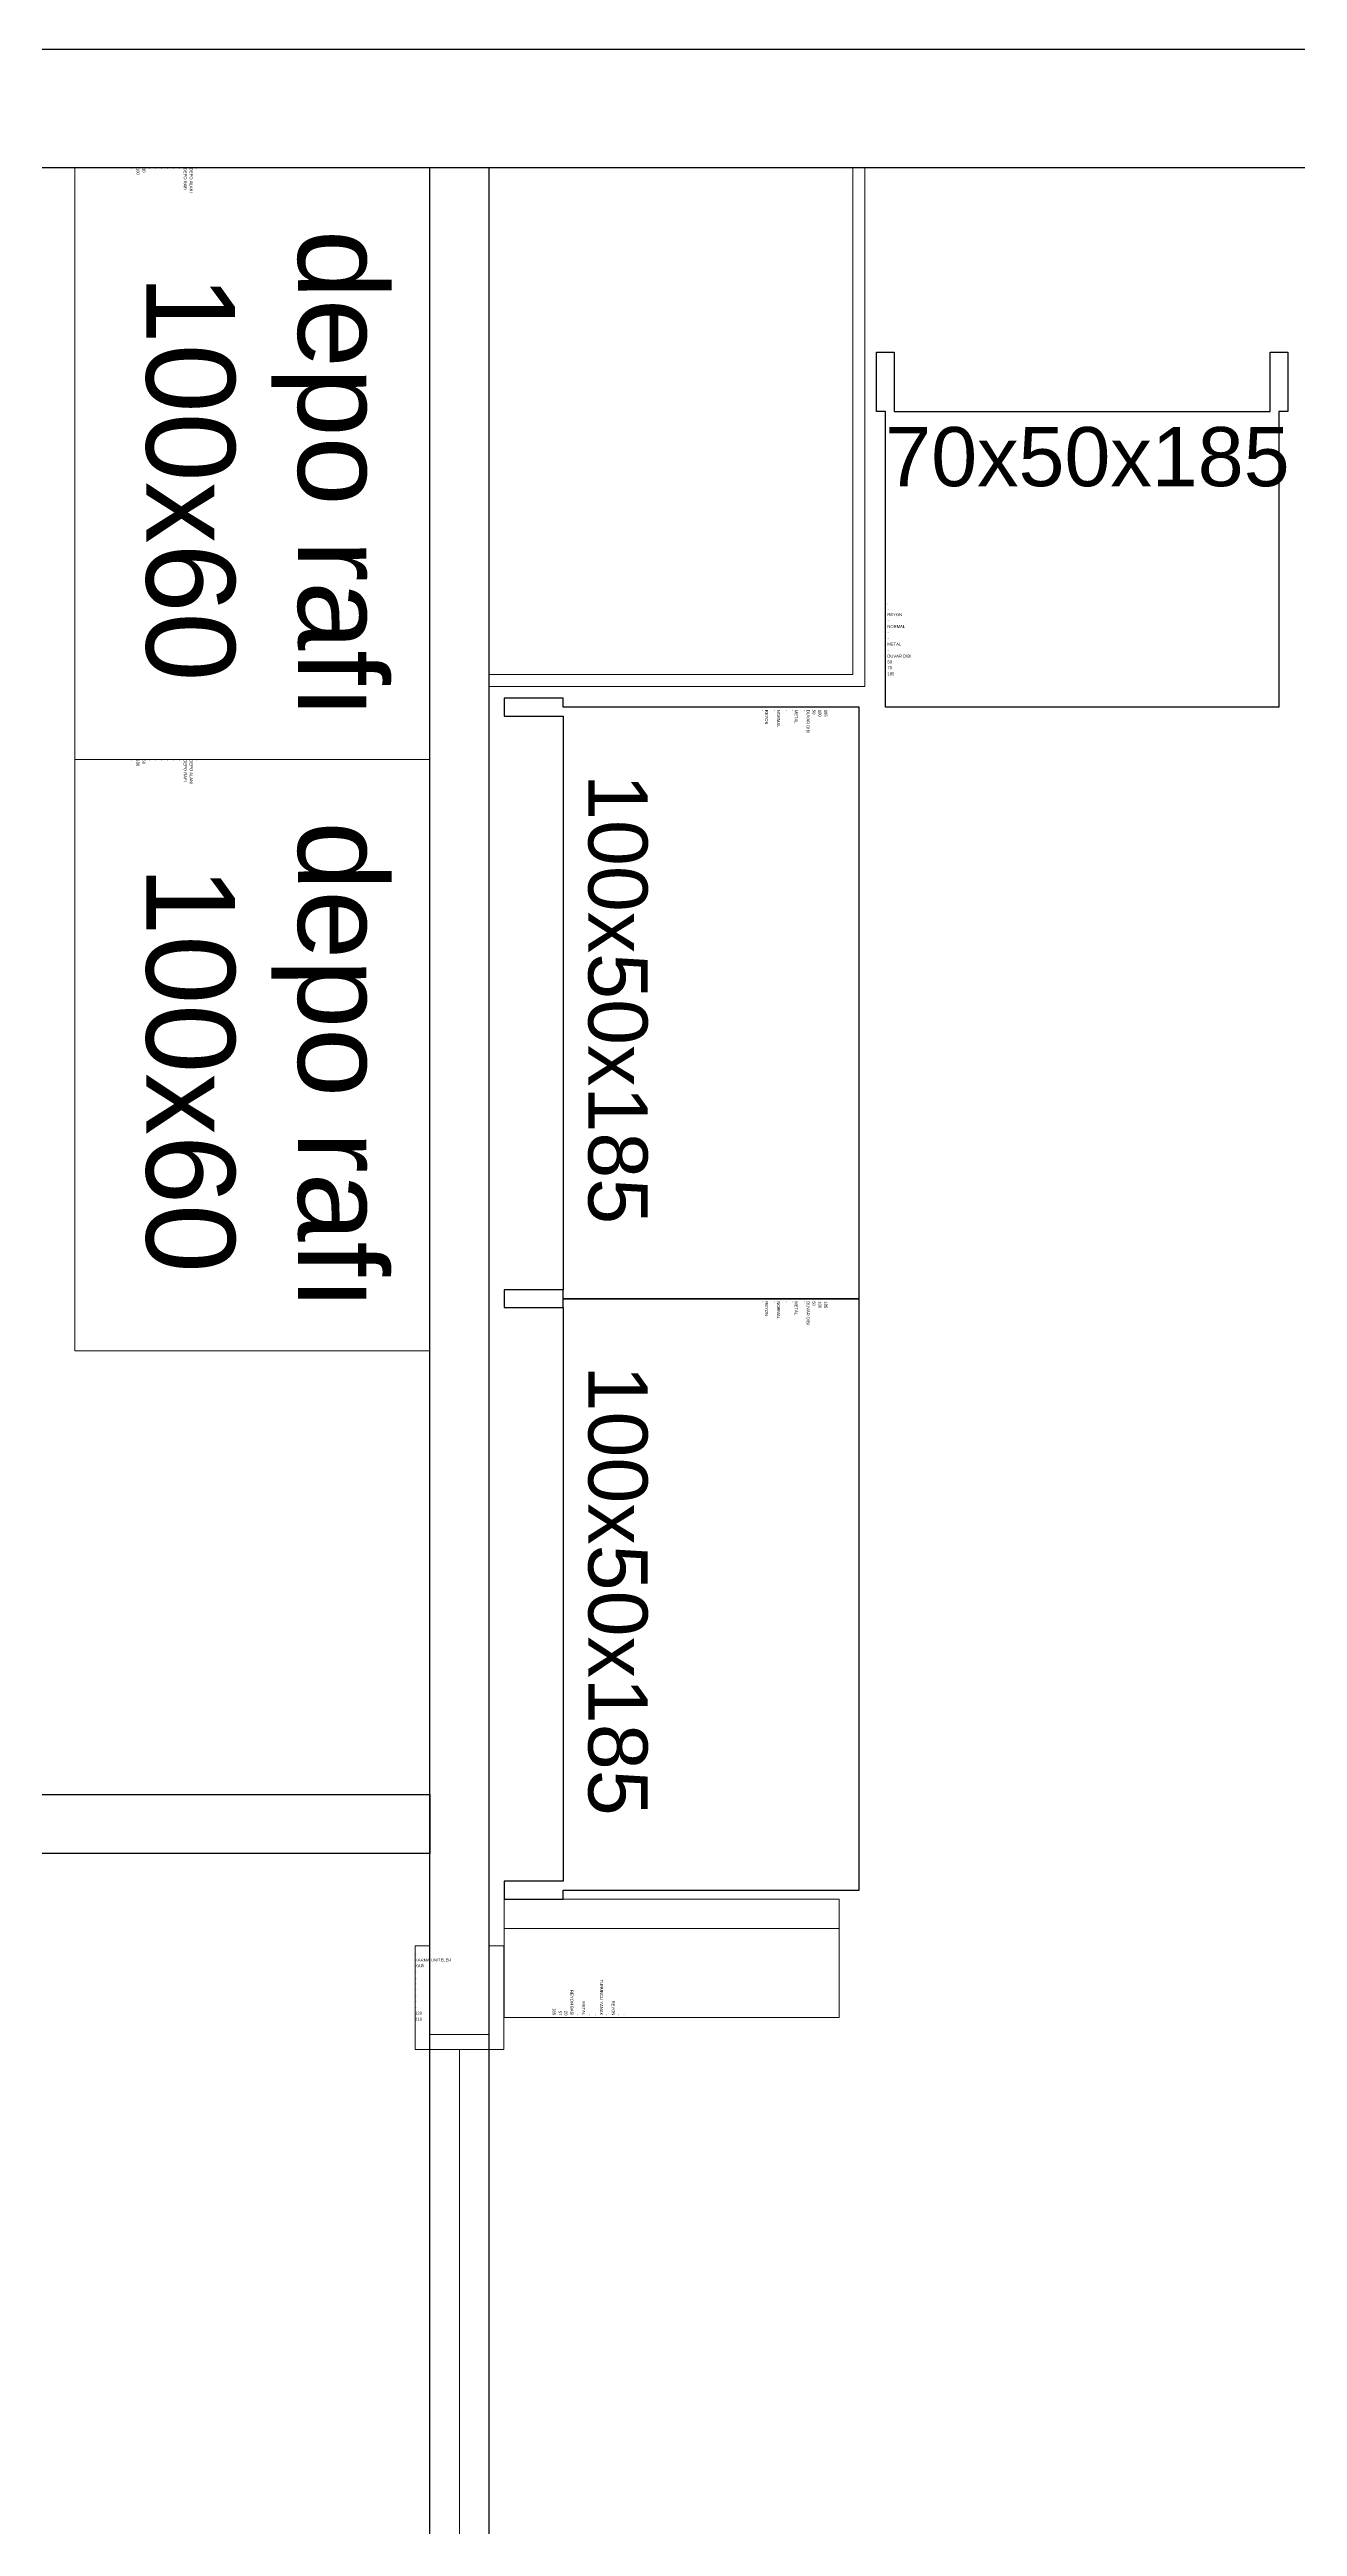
# Model space of a CAD drawing. Extents: x 2698 to 184165, y 3805 to 33846.
# Drawn here: x 161919.6 to 162130.4, y 30061.8 to 30480.5 of the extents above; entities that cross this region are included whole.
import ezdxf
from ezdxf.enums import TextEntityAlignment as Align

# ---------------------------------------------------------------- set-up
doc = ezdxf.new("R2010")
doc.units = 0
doc.header["$LTSCALE"] = 2
doc.layers.get('0').update_dxf_attribs({"color": 252, "linetype": 'CONTINUOUS'})
doc.layers.add('_MCA-0-MIM', color=252, linetype='CONTINUOUS', lineweight=18)
doc.layers.add('text', color=252, linetype='CONTINUOUS', lineweight=13)
for name, color, linetype in [('Alçıpan', 252, 'CONTINUOUS'), ('Duvar', 25, 'CONTINUOUS'), ('Planogram', 252, 'CONTINUOUS'), ('reyon100', 252, 'CONTINUOUS'), ('reyon70', 252, 'CONTINUOUS')]:
    doc.layers.add(name, color=color, linetype=linetype)
doc.styles.get("Standard").update_dxf_attribs({"font": 'arial.ttf'})
doc.styles.add('Text Of Place', font='swissl.ttf', dxfattribs={"height": 50})

# ---------------------------------------------------------------- blocks, each defined once
blk = doc.blocks.new('Pvc Sabit Perde')
at = {"elevation": 0}
for points in [[(20379.82, -1049.02), (20364.82, -1049.02), (20364.82, -1051.52), (20382.32, -1051.52), (20382.32, -1036.52), (20364.82, -1036.52), (20364.82, -1039.02), (20379.82, -1039.02)], [(20504.82, -1039.02), (20519.82, -1039.02), (20519.82, -1036.52), (20502.32, -1036.52), (20502.32, -1051.52), (20519.82, -1051.52), (20519.82, -1049.02), (20504.82, -1049.02)]]:
    blk.add_lwpolyline(points, close=True, dxfattribs=at)
blk.add_lwpolyline([(20382.32, -1044.02), (20502.32, -1044.02)], dxfattribs=at)
at = {"layer": 'Planogram'}
for tag, p, height in [('YUKSEKLIK', (20507.19, -1036.52, 0), 0.5), ('UZUNLUK', (20508.19, -1036.52, 0), 0.5), ('DERINLIK', (20509.19, -1036.52, 0), 0.5), ('KULLANIM', (20510.19, -1036.52, 0), 0.5), ('KULLANIM_SEKLI', (20511.19, -1036.52, 0), 0.5), ('YAPI', (20512.19, -1036.52, 0), 0.5), ('KAPAK', (20513.19, -1036.52, 0), 0.5), ('ALT_TANIM', (20514.19, -1036.52, 0), 0.5), ('TANIM', (20515.19, -1036.52, 0), 0.5), ('ALT_TIP', (20516.19, -1036.52, 0), 0.5), ('TIP', (20517.19, -1036.52, 0), 0.5), ('ALAN', (20518.19, -1036.52, 0), 0.5), ('KILITLI', (20519.19, -1036.52, 0), 0.1)]:
    blk.add_attdef(tag, p, '', height=height, rotation=270, dxfattribs=at)
blk = doc.blocks.new('*U136')
at = {"layer": 'reyon100'}
blk.add_lwpolyline([(1.5, 0), (98.5, 0), (98.5, -10), (101.5, -10), (101.5, 0), (100, 0), (100, 50), (0, 50), (0, 0), (-1.5, 0), (-1.5, -10), (1.5, -10)], close=True, dxfattribs=at)
at = {"layer": 'Planogram'}
for tag, p, height in [('YUKSEKLIK', (0.44, 44.61), 0.5), ('UZUNLUK', (0.44, 43.61), 0.5), ('DERINLIK', (0.44, 42.61), 0.5), ('KULLANIM', (0.44, 41.61), 0.5), ('ALT_TANIM', (0.44, 37.61), 0.5), ('YAPI', (0.44, 39.61), 0.5), ('KULLANIM_SEKLI', (0.44, 40.61), 0.5), ('KAPAK', (0.44, 38.61), 0.5), ('ALT_TIP', (0.44, 35.61), 0.5), ('ALAN', (0.44, 33.61), 0.5), ('TANIM', (0.44, 36.61), 0.5), ('TIP', (0.44, 34.61), 0.5), ('KILITLI', (0.44, 32.61), 0.1)]:
    blk.add_attdef(tag, p, '', height=height, dxfattribs=at)
at = {"layer": 'reyon100', "style": 'Text Of Place'}
blk.add_text('100x50x185', height=10, dxfattribs=at).set_placement((49.35, 4.25), align=Align.CENTER)
blk = doc.blocks.new('*U114')
at = {"layer": 'reyon70'}
blk.add_lwpolyline([(1.5, 50), (65, 50), (65, 60), (68, 60), (68, 50), (66.5, 50), (66.5, 0), (0, 0), (0, 50), (-1.5, 50), (-1.5, 60), (1.5, 60)], close=True, dxfattribs=at)
at = {"layer": 'Planogram'}
for tag, p, height in [('ALAN', (0.34, 16.39), 0.5), ('KILITLI', (0.34, 17.39), 0.1), ('ALT_TIP', (0.34, 14.39), 0.5), ('ALT_TANIM', (0.34, 12.39), 0.5), ('TIP', (0.34, 15.39), 0.5), ('TANIM', (0.34, 13.39), 0.5), ('YAPI', (0.34, 10.39), 0.5), ('KAPAK', (0.34, 11.39), 0.5), ('KULLANIM_SEKLI', (0.34, 9.39), 0.5), ('KULLANIM', (0.34, 8.39), 0.5), ('YUKSEKLIK', (0.34, 5.39), 0.5), ('DERINLIK', (0.34, 7.39), 0.5), ('UZUNLUK', (0.34, 6.39), 0.5)]:
    blk.add_attdef(tag, p, '', height=height, dxfattribs=at)
at = {"layer": 'reyon70', "style": 'Text Of Place'}
blk.add_text('70x50x185', height=10, dxfattribs=at).set_placement((34.14, 37.36), align=Align.CENTER)
blk = doc.blocks.new('yan reyon büyük')
for p, q in [((0, 0), (56.6, 0)), ((0, 0), (0, -20)), ((56.6, 0), (56.6, -20)), ((0, -15), (56.6, -15)), ((0, -20), (56.6, -20))]:
    blk.add_line(p, q)
at = {"layer": 'Planogram'}
for tag, p, height in [('YUKSEKLIK', (8.2, -0.34), 0.5), ('UZUNLUK', (9.2, -0.34), 0.5), ('DERINLIK', (10.2, -0.34), 0.5), ('KULLANIM', (11.2, -0.34), 0.5), ('KULLANIM_SEKLI', (12.2, -0.34), 0.5), ('YAPI', (13.2, -0.34), 0.5), ('KAPAK', (14.2, -0.34), 0.5), ('ALT_TANIM', (15.2, -0.34), 0.5), ('TANIM', (16.2, -0.34), 0.5), ('ALT_TIP', (17.2, -0.34), 0.5), ('TIP', (18.2, -0.34), 0.5), ('ALAN', (19.2, -0.34), 0.5), ('KILITLI', (20.2, -0.34), 0.1)]:
    blk.add_attdef(tag, p, '', height=height, rotation=270, dxfattribs=at)
blk = doc.blocks.new('depo rafı 100x60')
blk.add_lwpolyline([(0, 60), (100, 60), (100, 0), (0, 0), (0, 60)])
at = {"layer": 'Planogram'}
for tag, p, height in [('KILITLI', (0, 21.42), 0.1), ('ALAN', (0, 20.42), 0.5), ('ALT_TIP', (0, 18.42), 0.5), ('ALT_TANIM', (0, 16.42), 0.5), ('TIP', (0, 19.42), 0.5), ('TANIM', (0, 17.42), 0.5), ('YAPI', (0, 14.42), 0.5), ('KAPAK', (0, 15.42), 0.5), ('KULLANIM_SEKLI', (0, 13.42), 0.5), ('KULLANIM', (0, 12.42), 0.5), ('YUKSEKLIK', (0, 9.42), 0.5), ('UZUNLUK', (0, 10.42), 0.5), ('DERINLIK', (0, 11.42), 0.5)]:
    blk.add_attdef(tag, p, '', height=height, dxfattribs=at)
at = {"layer": 'text', "style": 'Text Of Place'}
blk.add_text('depo rafı ', height=15, dxfattribs=at).set_placement((10.49, 37.73))
blk.add_text('100x60', height=15, dxfattribs=at).set_placement((52.46, 12.08), align=Align.CENTER)
blk = doc.blocks.new('ZEMİN KAT')
for points in [[(169483.86, 30460.53), (169483.86, 30372.85), (169420.38, 30372.85)], [(169481.86, 30460.53), (169481.86, 30374.85), (169420.38, 30374.85)]]:
    blk.add_lwpolyline(points)
at = {"layer": 'Alçıpan'}
for points in [[(169410.38, 29264.53), (169410.38, 30460.53)], [(169420.38, 29264.53), (169420.38, 30460.53)], [(169410.38, 30175.53), (168555.38, 30175.53), (168555.38, 30185.53), (169410.38, 30185.53), (169410.38, 30175.53)]]:
    blk.add_lwpolyline(points, dxfattribs=at)
at = {"layer": 'Duvar'}
for p, q in [((169650.38, 30480.53), (169255.38, 30480.53)), ((169630.38, 30460.53), (169255.38, 30460.53))]:
    blk.add_line(p, q, dxfattribs=at)
for name, p, rotation, values in [('depo rafı 100x60', (169350.38, 30460.53), 270, {'ALAN': '-', 'KILITLI': 'H', 'YUKSEKLIK': '-', 'UZUNLUK': '100', 'DERINLIK': '60', 'KULLANIM': '-', 'KULLANIM_SEKLI': '-', 'YAPI': '-', 'KAPAK': '-', 'ALT_TANIM': '-', 'TANIM': '-', 'ALT_TIP': 'DEPO RAFI', 'TIP': 'DEPO ALANI'}), ('depo rafı 100x60', (169350.38, 30360.53), 270, {'ALAN': '-', 'KILITLI': 'H', 'YUKSEKLIK': '-', 'UZUNLUK': '100', 'DERINLIK': '60', 'KULLANIM': '-', 'KULLANIM_SEKLI': '-', 'YAPI': '-', 'KAPAK': '-', 'ALT_TANIM': '-', 'TANIM': '-', 'ALT_TIP': 'DEPO RAFI', 'TIP': 'DEPO ALANI'}), ('Pvc Sabit Perde', (168371.36, 9640.11, 0), 90, {'ALAN': '-', 'KILITLI': 'H', 'YUKSEKLIK': '210', 'UZUNLUK': '120', 'DERINLIK': '-', 'KULLANIM': '-', 'KULLANIM_SEKLI': '-', 'YAPI': '-', 'KAPAK': '-', 'ALT_TANIM': '-', 'TANIM': '-', 'ALT_TIP': 'KAPI', 'TIP': 'KARMA UNITELER'})]:
    blk.add_blockref(name, p, dxfattribs=dict(rotation=rotation)).add_auto_attribs(values)
ref = blk.add_blockref('yan reyon büyük', (169422.92, 30147.85), dxfattribs=dict(xscale=-1, rotation=180))
ref.add_attrib('ALAN', '-', (169442.12, 30148.42), dxfattribs={"layer": 'Planogram', "height": 0.5, "rotation": 270})
ref.add_attrib('KILITLI', 'H', (169443.12, 30148.29), dxfattribs={"layer": 'Planogram', "height": 0.1, "rotation": 270})
ref.add_attrib('YUKSEKLIK', '185', (169431.12, 30149.4), dxfattribs={"layer": 'Planogram', "height": 0.5, "rotation": 270})
ref.add_attrib('UZUNLUK', '57', (169432.12, 30148.96), dxfattribs={"layer": 'Planogram', "height": 0.5, "rotation": 270})
ref.add_attrib('DERINLIK', '20', (169433.12, 30148.95), dxfattribs={"layer": 'Planogram', "height": 0.5, "rotation": 270})
ref.add_attrib('KULLANIM', 'REYON BASI', (169434.12, 30152.45), dxfattribs={"layer": 'Planogram', "height": 0.5, "rotation": 270})
ref.add_attrib('KULLANIM_SEKLI', '-', (169435.12, 30148.42), dxfattribs={"layer": 'Planogram', "height": 0.5, "rotation": 270})
ref.add_attrib('YAPI', 'METAL', (169436.12, 30150.55), dxfattribs={"layer": 'Planogram', "height": 0.5, "rotation": 270})
ref.add_attrib('KAPAK', '-', (169437.12, 30148.42), dxfattribs={"layer": 'Planogram', "height": 0.5, "rotation": 270})
ref.add_attrib('ALT_TANIM', '-', (169438.12, 30148.42), dxfattribs={"layer": 'Planogram', "height": 0.5, "rotation": 270})
ref.add_attrib('TANIM', 'TURUNCU YANAK', (169439.12, 30154.22), dxfattribs={"layer": 'Planogram', "height": 0.5, "rotation": 270})
ref.add_attrib('ALT_TIP', '-', (169440.12, 30148.42), dxfattribs={"layer": 'Planogram', "height": 0.5, "rotation": 270})
ref.add_attrib('TIP', 'REYON', (169441.12, 30150.67), dxfattribs={"layer": 'Planogram', "height": 0.5, "rotation": 270})
at = {"layer": 'reyon100'}
ref = blk.add_blockref('*U136', (169432.92, 30369.35), dxfattribs=dict(at, rotation=270))
ref.add_attrib('ALAN', '-', (169466.47, 30368.91), dxfattribs={"layer": 'Planogram', "height": 0.5, "rotation": 270})
ref.add_attrib('KILITLI', 'H', (169465.43, 30368.91), dxfattribs={"layer": 'Planogram', "height": 0.1, "rotation": 270})
ref.add_attrib('YUKSEKLIK', '185', (169477.04, 30368.91), dxfattribs={"layer": 'Planogram', "height": 0.5, "rotation": 270})
ref.add_attrib('UZUNLUK', '100', (169476.04, 30368.91), dxfattribs={"layer": 'Planogram', "height": 0.5, "rotation": 270})
ref.add_attrib('DERINLIK', '50', (169475.04, 30368.91), dxfattribs={"layer": 'Planogram', "height": 0.5, "rotation": 270})
ref.add_attrib('KULLANIM', 'DUVAR DIBI', (169474.04, 30368.91), dxfattribs={"layer": 'Planogram', "height": 0.5, "rotation": 270})
ref.add_attrib('KULLANIM_SEKLI', '-', (169473.47, 30368.91), dxfattribs={"layer": 'Planogram', "height": 0.5, "rotation": 270})
ref.add_attrib('YAPI', 'METAL', (169472.03, 30368.91), dxfattribs={"layer": 'Planogram', "height": 0.5, "rotation": 270})
ref.add_attrib('KAPAK', '-', (169471.47, 30368.91), dxfattribs={"layer": 'Planogram', "height": 0.5, "rotation": 270})
ref.add_attrib('ALT_TANIM', '-', (169470.47, 30368.91), dxfattribs={"layer": 'Planogram', "height": 0.5, "rotation": 270})
ref.add_attrib('TANIM', 'NORMAL', (169469.03, 30368.91), dxfattribs={"layer": 'Planogram', "height": 0.5, "rotation": 270})
ref.add_attrib('ALT_TIP', '-', (169468.47, 30368.91), dxfattribs={"layer": 'Planogram', "height": 0.5, "rotation": 270})
ref.add_attrib('TIP', 'REYON', (169467.03, 30368.91), dxfattribs={"layer": 'Planogram', "height": 0.5, "rotation": 270})
ref = blk.add_blockref('*U136', (169432.92, 30269.35), dxfattribs=dict(at, rotation=270))
ref.add_attrib('ALAN', '-', (169466.47, 30268.91), dxfattribs={"layer": 'Planogram', "height": 0.5, "rotation": 270})
ref.add_attrib('KILITLI', 'H', (169465.43, 30268.91), dxfattribs={"layer": 'Planogram', "height": 0.1, "rotation": 270})
ref.add_attrib('YUKSEKLIK', '185', (169477.04, 30268.91), dxfattribs={"layer": 'Planogram', "height": 0.5, "rotation": 270})
ref.add_attrib('UZUNLUK', '100', (169476.04, 30268.91), dxfattribs={"layer": 'Planogram', "height": 0.5, "rotation": 270})
ref.add_attrib('DERINLIK', '50', (169475.04, 30268.91), dxfattribs={"layer": 'Planogram', "height": 0.5, "rotation": 270})
ref.add_attrib('KULLANIM', 'DUVAR DIBI', (169474.04, 30268.91), dxfattribs={"layer": 'Planogram', "height": 0.5, "rotation": 270})
ref.add_attrib('KULLANIM_SEKLI', '-', (169473.47, 30268.91), dxfattribs={"layer": 'Planogram', "height": 0.5, "rotation": 270})
ref.add_attrib('YAPI', 'METAL', (169472.03, 30268.91), dxfattribs={"layer": 'Planogram', "height": 0.5, "rotation": 270})
ref.add_attrib('KAPAK', '-', (169471.47, 30268.91), dxfattribs={"layer": 'Planogram', "height": 0.5, "rotation": 270})
ref.add_attrib('ALT_TANIM', '-', (169470.47, 30268.91), dxfattribs={"layer": 'Planogram', "height": 0.5, "rotation": 270})
ref.add_attrib('TANIM', 'NORMAL', (169469.03, 30268.91), dxfattribs={"layer": 'Planogram', "height": 0.5, "rotation": 270})
ref.add_attrib('ALT_TIP', '-', (169468.47, 30268.91), dxfattribs={"layer": 'Planogram', "height": 0.5, "rotation": 270})
ref.add_attrib('TIP', 'REYON', (169467.03, 30268.91), dxfattribs={"layer": 'Planogram', "height": 0.5, "rotation": 270})
at = {"layer": 'reyon70'}
blk.add_blockref('*U114', (169487.36, 30369.35), dxfattribs=at).add_auto_attribs({'ALAN': '-', 'KILITLI': 'H', 'YUKSEKLIK': '185', 'UZUNLUK': '70', 'DERINLIK': '50', 'KULLANIM': 'DUVAR DIBI', 'KULLANIM_SEKLI': '-', 'YAPI': 'METAL', 'KAPAK': '-', 'ALT_TANIM': '-', 'TANIM': 'NORMAL', 'ALT_TIP': '-', 'TIP': 'REYON'})
for tag, p in [('PLN_ID', (172923.07, 31560.21)), ('FORMAT', (174194.75, 31176.9)), ('UNITE_SAYISI', (174194.95, 31176.65)), ('GRUP', (174195.11, 31176.44)), ('PLANOGRAM_ADI', (174195.28, 31176.24)), ('PLN_ID', (173932.96, 31088.8)), ('FORMAT', (173764.03, 30846.27)), ('UNITE_SAYISI', (173764.22, 30846.03)), ('GRUP', (173764.39, 30845.81)), ('PLANOGRAM_ADI', (173764.55, 30845.61)), ('PLN_ID', (173765.43, 30824.23)), ('PLN_ID', (173999.9, 30002.66)), ('FORMAT', (170580.58, 29917.48)), ('UNITE_SAYISI', (170580.78, 29917.24)), ('GRUP', (170580.94, 29917.03)), ('PLANOGRAM_ADI', (170581.11, 29916.83)), ('PLN_ID', (170581.99, 29895.45)), ('FORMAT', (169488.77, 29510.59)), ('UNITE_SAYISI', (169488.97, 29510.35)), ('GRUP', (169489.13, 29510.13)), ('PLANOGRAM_ADI', (169489.3, 29509.94)), ('PLN_ID', (169490.17, 29488.55)), ('FORMAT', (173143.41, 29324.4)), ('UNITE_SAYISI', (173143.61, 29324.16)), ('GRUP', (173143.77, 29323.95)), ('PLANOGRAM_ADI', (173143.94, 29323.75)), ('PLN_ID', (173144.81, 29302.36))]:
    blk.add_attdef(tag, p, '', height=0.162, rotation=35.4182)
at = {"color": 252}
for tag, p in [('FORMAT', (173517.63, 30361.88)), ('UNITE_SAYISI', (173517.82, 30361.64)), ('GRUP', (173517.99, 30361.43)), ('PLANOGRAM_ADI', (173518.15, 30361.23)), ('PLN_ID', (173519.03, 30339.85)), ('FORMAT', (174014.71, 29571.22)), ('UNITE_SAYISI', (174014.9, 29570.97)), ('GRUP', (174015.07, 29570.76)), ('PLANOGRAM_ADI', (174015.23, 29570.56)), ('PLN_ID', (174016.11, 29549.18))]:
    blk.add_attdef(tag, p, '', height=0.162, rotation=35.4182, dxfattribs=at)
at = {"layer": 'Planogram'}
for tag, p, height, rotation in [('YUKSEKLIK', (172905.05, 31699.57), 0.5, 180), ('YUKSEKLIK', (173410.05, 31699.57), 0.5, 180), ('KULLANIM_SEKLI', (172905.05, 31695.57), 0.5, 180), ('KULLANIM', (172905.05, 31696.57), 0.5, 180), ('UZUNLUK', (172905.05, 31698.57), 0.5, 180), ('DERINLIK', (172905.05, 31697.57), 0.5, 180), ('KULLANIM_SEKLI', (173410.05, 31695.57), 0.5, 180), ('KULLANIM', (173410.05, 31696.57), 0.5, 180), ('UZUNLUK', (173410.05, 31698.57), 0.5, 180), ('DERINLIK', (173410.05, 31697.57), 0.5, 180), ('ALT_TANIM', (172905.05, 31692.57), 0.5, 180), ('KAPAK', (172905.05, 31693.57), 0.5, 180), ('TANIM', (172905.05, 31691.57), 0.5, 180), ('YAPI', (172905.05, 31694.57), 0.5, 180), ('ALT_TANIM', (173410.05, 31692.57), 0.5, 180), ('KAPAK', (173410.05, 31693.57), 0.5, 180), ('TANIM', (173410.05, 31691.57), 0.5, 180), ('YAPI', (173410.05, 31694.57), 0.5, 180), ('ALT_TIP', (172905.05, 31690.57), 0.5, 180), ('ALAN', (172905.05, 31688.57), 0.5, 180), ('TIP', (172905.05, 31689.57), 0.5, 180), ('KILITLI', (172905.05, 31687.57), 0.1, 180), ('ALT_TIP', (173410.05, 31690.57), 0.5, 180), ('ALAN', (173410.05, 31688.57), 0.5, 180), ('TIP', (173410.05, 31689.57), 0.5, 180), ('KILITLI', (173410.05, 31687.57), 0.1, 180), ('YUKSEKLIK', (173413.39, 31616), 0.5, 270), ('UZUNLUK', (173414.39, 31616), 0.5, 270), ('DERINLIK', (173415.39, 31616), 0.5, 270), ('KULLANIM', (173416.39, 31616), 0.5, 270), ('KULLANIM_SEKLI', (173417.39, 31616), 0.5, 270), ('YAPI', (173418.39, 31616), 0.5, 270), ('KAPAK', (173419.39, 31616), 0.5, 270), ('ALT_TANIM', (173420.39, 31616), 0.5, 270), ('TANIM', (173421.39, 31616), 0.5, 270), ('ALT_TIP', (173422.39, 31616), 0.5, 270), ('TIP', (173423.39, 31616), 0.5, 270), ('ALAN', (173424.39, 31616), 0.5, 270), ('KILITLI', (173425.39, 31616), 0.1, 270), ('YUKSEKLIK', (173511.98, 31599.42), 0.5, 180), ('YUKSEKLIK', (174141.98, 31599.42), 0.5, 180), ('KULLANIM_SEKLI', (173511.98, 31595.42), 0.5, 180), ('KULLANIM', (173511.98, 31596.42), 0.5, 180), ('UZUNLUK', (173511.98, 31598.42), 0.5, 180), ('DERINLIK', (173511.98, 31597.42), 0.5, 180), ('KULLANIM_SEKLI', (174141.98, 31595.42), 0.5, 180), ('KULLANIM', (174141.98, 31596.42), 0.5, 180), ('UZUNLUK', (174141.98, 31598.42), 0.5, 180), ('DERINLIK', (174141.98, 31597.42), 0.5, 180), ('ALT_TANIM', (173511.98, 31592.42), 0.5, 180), ('ALT_TIP', (173511.98, 31590.42), 0.5, 180), ('KAPAK', (173511.98, 31593.42), 0.5, 180), ('TANIM', (173511.98, 31591.42), 0.5, 180), ('YAPI', (173511.98, 31594.42), 0.5, 180), ('ALT_TANIM', (174141.98, 31592.42), 0.5, 180), ('ALT_TIP', (174141.98, 31590.42), 0.5, 180), ('KAPAK', (174141.98, 31593.42), 0.5, 180), ('TANIM', (174141.98, 31591.42), 0.5, 180), ('YAPI', (174141.98, 31594.42), 0.5, 180), ('ALAN', (173511.98, 31588.42), 0.5, 180), ('TIP', (173511.98, 31589.42), 0.5, 180), ('KILITLI', (173511.98, 31587.42), 0.1, 180), ('ALAN', (174141.98, 31588.42), 0.5, 180), ('TIP', (174141.98, 31589.42), 0.5, 180), ('KILITLI', (174141.98, 31587.42), 0.1, 180), ('YUKSEKLIK', (173413.39, 31517), 0.5, 270), ('UZUNLUK', (173414.39, 31517), 0.5, 270), ('DERINLIK', (173415.39, 31517), 0.5, 270), ('KULLANIM', (173416.39, 31517), 0.5, 270), ('KULLANIM_SEKLI', (173417.39, 31517), 0.5, 270), ('YAPI', (173418.39, 31517), 0.5, 270), ('KAPAK', (173419.39, 31517), 0.5, 270), ('ALT_TANIM', (173420.39, 31517), 0.5, 270), ('TANIM', (173421.39, 31517), 0.5, 270), ('ALT_TIP', (173422.39, 31517), 0.5, 270), ('TIP', (173423.39, 31517), 0.5, 270), ('ALAN', (173424.39, 31517), 0.5, 270), ('KILITLI', (173425.39, 31517), 0.1, 270), ('YUKSEKLIK', (174167.32, 31514.11), 0.5, 270), ('UZUNLUK', (174168.32, 31514.11), 0.5, 270), ('DERINLIK', (174169.32, 31514.11), 0.5, 270), ('KULLANIM', (174170.32, 31514.11), 0.5, 270), ('KULLANIM_SEKLI', (174171.32, 31514.11), 0.5, 270), ('YAPI', (174172.32, 31514.11), 0.5, 270), ('KAPAK', (174173.32, 31514.11), 0.5, 270), ('ALT_TANIM', (174174.32, 31514.11), 0.5, 270), ('TANIM', (174175.32, 31514.11), 0.5, 270), ('ALT_TIP', (174176.32, 31514.11), 0.5, 270), ('TIP', (174177.32, 31514.11), 0.5, 270), ('ALAN', (174178.32, 31514.11), 0.5, 270), ('KILITLI', (174179.32, 31514.11), 0.1, 270), ('KULLANIM_SEKLI', (174251.9, 31259.11), 0.5, 90), ('ALAN', (174244.9, 31259.11), 0.5, 90), ('TIP', (174245.9, 31259.11), 0.5, 90), ('ALT_TIP', (174246.9, 31259.11), 0.5, 90), ('TANIM', (174247.9, 31259.11), 0.5, 90), ('ALT_TANIM', (174248.9, 31259.11), 0.5, 90), ('KAPAK', (174249.9, 31259.11), 0.5, 90), ('YAPI', (174250.9, 31259.11), 0.5, 90), ('KULLANIM', (174252.9, 31259.11), 0.5, 90), ('DERINLIK', (174253.9, 31259.11), 0.5, 90), ('UZUNLUK', (174254.9, 31259.11), 0.5, 90), ('YUKSEKLIK', (174255.9, 31259.11), 0.5, 90), ('KILITLI', (174243.9, 31259.11), 0.1, 90), ('ALT_TANIM', (173989.31, 30934.24), 0.5, 90), ('KULLANIM_SEKLI', (173992.31, 30934.24), 0.5, 90), ('KULLANIM', (173993.31, 30934.24), 0.5, 90), ('DERINLIK', (173994.31, 30934.24), 0.5, 90), ('UZUNLUK', (173995.31, 30934.24), 0.5, 90), ('YUKSEKLIK', (173996.31, 30934.24), 0.5, 90), ('YUKSEKLIK', (173907.74, 30934.24), 0.5, 270), ('UZUNLUK', (173908.74, 30934.24), 0.5, 270), ('DERINLIK', (173909.74, 30934.24), 0.5, 270), ('KULLANIM', (173910.74, 30934.24), 0.5, 270), ('KULLANIM_SEKLI', (173911.74, 30934.24), 0.5, 270), ('YAPI', (173912.74, 30934.24), 0.5, 270), ('KAPAK', (173913.74, 30934.24), 0.5, 270), ('ALT_TANIM', (173914.74, 30934.24), 0.5, 270), ('TANIM', (173915.74, 30934.24), 0.5, 270), ('ALT_TIP', (173916.74, 30934.24), 0.5, 270), ('TIP', (173917.74, 30934.24), 0.5, 270), ('ALAN', (173918.74, 30934.24), 0.5, 270), ('KILITLI', (173919.74, 30934.24), 0.1, 270), ('KILITLI', (173984.31, 30934.24), 0.1, 90), ('ALAN', (173985.31, 30934.24), 0.5, 90), ('TIP', (173986.31, 30934.24), 0.5, 90), ('ALT_TIP', (173987.31, 30934.24), 0.5, 90), ('TANIM', (173988.31, 30934.24), 0.5, 90), ('KAPAK', (173990.31, 30934.24), 0.5, 90), ('YAPI', (173991.31, 30934.24), 0.5, 90), ('YUKSEKLIK', (169421.81, 30001.88), 0.5, 270), ('UZUNLUK', (169422.81, 30001.88), 0.5, 270), ('DERINLIK', (169423.81, 30001.88), 0.5, 270), ('KULLANIM', (169424.81, 30001.88), 0.5, 270), ('KULLANIM_SEKLI', (169425.81, 30001.88), 0.5, 270), ('YAPI', (169426.81, 30001.88), 0.5, 270), ('KAPAK', (169427.81, 30001.88), 0.5, 270), ('ALT_TANIM', (169428.81, 30001.88), 0.5, 270), ('TANIM', (169429.81, 30001.88), 0.5, 270), ('ALT_TIP', (169430.81, 30001.88), 0.5, 270), ('TIP', (169431.81, 30001.88), 0.5, 270), ('ALAN', (169432.81, 30001.88), 0.5, 270), ('KILITLI', (169433.81, 30001.88), 0.1, 270), ('YUKSEKLIK', (169420.38, 29996.88), 0.5, 270), ('UZUNLUK', (169421.38, 29996.88), 0.5, 270), ('DERINLIK', (169422.38, 29996.88), 0.5, 270), ('KULLANIM', (169423.38, 29996.88), 0.5, 270), ('KULLANIM_SEKLI', (169424.38, 29996.88), 0.5, 270), ('YAPI', (169425.38, 29996.88), 0.5, 270), ('KAPAK', (169426.38, 29996.88), 0.5, 270), ('ALT_TANIM', (169427.38, 29996.88), 0.5, 270), ('TANIM', (169428.38, 29996.88), 0.5, 270), ('ALT_TIP', (169429.38, 29996.88), 0.5, 270), ('TIP', (169430.38, 29996.88), 0.5, 270), ('ALAN', (169431.38, 29996.88), 0.5, 270), ('KILITLI', (169432.38, 29996.88), 0.1, 270), ('YUKSEKLIK', (169420.38, 29746.88), 0.5, 270), ('UZUNLUK', (169421.38, 29746.88), 0.5, 270), ('DERINLIK', (169422.38, 29746.88), 0.5, 270), ('KULLANIM', (169423.38, 29746.88), 0.5, 270), ('KULLANIM_SEKLI', (169424.38, 29746.88), 0.5, 270), ('YAPI', (169425.38, 29746.88), 0.5, 270), ('KAPAK', (169426.38, 29746.88), 0.5, 270), ('ALT_TANIM', (169427.38, 29746.88), 0.5, 270), ('TANIM', (169428.38, 29746.88), 0.5, 270), ('ALT_TIP', (169429.38, 29746.88), 0.5, 270), ('TIP', (169430.38, 29746.88), 0.5, 270), ('ALAN', (169431.38, 29746.88), 0.5, 270), ('KILITLI', (169432.38, 29746.88), 0.1, 270), ('YUKSEKLIK', (169421.81, 29496.88), 0.5, 270), ('UZUNLUK', (169422.81, 29496.88), 0.5, 270), ('DERINLIK', (169423.81, 29496.88), 0.5, 270), ('KULLANIM', (169424.81, 29496.88), 0.5, 270), ('KULLANIM_SEKLI', (169425.81, 29496.88), 0.5, 270), ('YAPI', (169426.81, 29496.88), 0.5, 270), ('KAPAK', (169427.81, 29496.88), 0.5, 270), ('ALT_TANIM', (169428.81, 29496.88), 0.5, 270), ('TANIM', (169429.81, 29496.88), 0.5, 270), ('ALT_TIP', (169430.81, 29496.88), 0.5, 270), ('TIP', (169431.81, 29496.88), 0.5, 270), ('ALAN', (169432.81, 29496.88), 0.5, 270), ('KILITLI', (169433.81, 29496.88), 0.1, 270)]:
    blk.add_attdef(tag, p, '', height=height, rotation=rotation, dxfattribs=at)
for tag, p, height in [('KILITLI', (173761.98, 31527.63), 0.1), ('ALAN', (173761.98, 31526.63), 0.5), ('ALT_TIP', (173761.98, 31524.63), 0.5), ('TIP', (173761.98, 31525.63), 0.5), ('TANIM', (173761.98, 31523.63), 0.5), ('ALAN', (173511.98, 31521.85), 0.5), ('ALT_TIP', (173511.98, 31519.85), 0.5), ('KILITLI', (173511.98, 31522.85), 0.1), ('TIP', (173511.98, 31520.85), 0.5), ('TANIM', (173511.98, 31518.85), 0.5), ('ALT_TANIM', (173761.98, 31522.63), 0.5), ('YAPI', (173761.98, 31520.63), 0.5), ('KAPAK', (173761.98, 31521.63), 0.5), ('KULLANIM_SEKLI', (173761.98, 31519.63), 0.5), ('ALT_TANIM', (173511.98, 31517.85), 0.5), ('YAPI', (173511.98, 31515.85), 0.5), ('KAPAK', (173511.98, 31516.85), 0.5), ('KULLANIM_SEKLI', (173511.98, 31514.85), 0.5), ('YUKSEKLIK', (173761.98, 31515.63), 0.5), ('UZUNLUK', (173761.98, 31516.63), 0.5), ('KULLANIM', (173761.98, 31518.63), 0.5), ('DERINLIK', (173761.98, 31517.63), 0.5), ('YUKSEKLIK', (173511.98, 31510.85), 0.5), ('UZUNLUK', (173511.98, 31511.85), 0.5), ('KULLANIM', (173511.98, 31513.85), 0.5), ('DERINLIK', (173511.98, 31512.85), 0.5), ('ALAN', (173279.27, 29266.91), 0.5), ('KILITLI', (173279.27, 29267.91), 0.1), ('ALT_TIP', (173279.27, 29264.91), 0.5), ('ALT_TANIM', (173279.27, 29262.91), 0.5), ('TIP', (173279.27, 29265.91), 0.5), ('TANIM', (173279.27, 29263.91), 0.5), ('KAPAK', (173279.27, 29261.91), 0.5), ('YAPI', (173279.27, 29260.91), 0.5), ('KULLANIM_SEKLI', (173279.27, 29259.91), 0.5), ('KULLANIM', (173279.27, 29258.91), 0.5), ('DERINLIK', (173279.27, 29257.91), 0.5), ('YUKSEKLIK', (173279.27, 29255.91), 0.5), ('UZUNLUK', (173279.27, 29256.91), 0.5)]:
    blk.add_attdef(tag, p, '', height=height, dxfattribs=at)
at = {"layer": 'Planogram', "color": 252}
for tag, p, height in [('ALAN', (173023.25, 31229.96), 0.5), ('KILITLI', (173023.25, 31230.96), 0.1), ('ALAN', (173383.38, 31229.96), 0.5), ('KILITLI', (173383.38, 31230.96), 0.1), ('ALT_TIP', (173023.25, 31227.96), 0.5), ('ALT_TANIM', (173023.25, 31225.96), 0.5), ('TIP', (173023.25, 31228.96), 0.5), ('TANIM', (173023.25, 31226.96), 0.5), ('ALT_TIP', (173383.38, 31227.96), 0.5), ('ALT_TANIM', (173383.38, 31225.96), 0.5), ('TIP', (173383.38, 31228.96), 0.5), ('TANIM', (173383.38, 31226.96), 0.5), ('YAPI', (173023.25, 31223.96), 0.5), ('KAPAK', (173023.25, 31224.96), 0.5), ('KULLANIM_SEKLI', (173023.25, 31222.96), 0.5), ('KULLANIM', (173023.25, 31221.96), 0.5), ('YAPI', (173383.38, 31223.96), 0.5), ('KAPAK', (173383.38, 31224.96), 0.5), ('KULLANIM_SEKLI', (173383.38, 31222.96), 0.5), ('KULLANIM', (173383.38, 31221.96), 0.5), ('YUKSEKLIK', (173023.25, 31218.96), 0.5), ('DERINLIK', (173023.25, 31220.96), 0.5), ('UZUNLUK', (173023.25, 31219.96), 0.5), ('YUKSEKLIK', (173383.38, 31218.96), 0.5), ('UZUNLUK', (173383.38, 31219.96), 0.5), ('DERINLIK', (173383.38, 31220.96), 0.5), ('ALAN', (173023.25, 30403.96), 0.5), ('ALT_TIP', (173023.25, 30401.96), 0.5), ('KILITLI', (173023.25, 30404.96), 0.1), ('TIP', (173023.25, 30402.96), 0.5), ('TANIM', (173023.25, 30400.96), 0.5), ('ALT_TANIM', (173023.25, 30399.96), 0.5), ('YAPI', (173023.25, 30397.96), 0.5), ('KAPAK', (173023.25, 30398.96), 0.5), ('KULLANIM_SEKLI', (173023.25, 30396.96), 0.5), ('YUKSEKLIK', (173023.25, 30392.96), 0.5), ('KULLANIM', (173023.25, 30395.96), 0.5), ('DERINLIK', (173023.25, 30394.96), 0.5), ('UZUNLUK', (173023.25, 30393.96), 0.5), ('ALAN', (173385.25, 30353.96), 0.5), ('ALT_TIP', (173385.25, 30351.96), 0.5), ('KILITLI', (173385.25, 30354.96), 0.1), ('TIP', (173385.25, 30352.96), 0.5), ('TANIM', (173385.25, 30350.96), 0.5), ('ALT_TANIM', (173385.25, 30349.96), 0.5), ('YAPI', (173385.25, 30347.96), 0.5), ('KAPAK', (173385.25, 30348.96), 0.5), ('KULLANIM_SEKLI', (173385.25, 30346.96), 0.5), ('YUKSEKLIK', (173385.25, 30342.96), 0.5), ('KULLANIM', (173385.25, 30345.96), 0.5), ('DERINLIK', (173385.25, 30344.96), 0.5), ('UZUNLUK', (173385.25, 30343.96), 0.5)]:
    blk.add_attdef(tag, p, '', height=height, dxfattribs=at)
for tag, p, height, rotation in [('YUKSEKLIK', (173386.68, 31217.53), 0.5, 270), ('UZUNLUK', (173387.68, 31217.53), 0.5, 270), ('DERINLIK', (173388.68, 31217.53), 0.5, 270), ('KULLANIM', (173389.68, 31217.53), 0.5, 270), ('KULLANIM_SEKLI', (173390.68, 31217.53), 0.5, 270), ('YAPI', (173391.68, 31217.53), 0.5, 270), ('KAPAK', (173392.68, 31217.53), 0.5, 270), ('ALT_TANIM', (173393.68, 31217.53), 0.5, 270), ('TANIM', (173394.68, 31217.53), 0.5, 270), ('ALT_TIP', (173395.68, 31217.53), 0.5, 270), ('TIP', (173396.68, 31217.53), 0.5, 270), ('ALAN', (173397.68, 31217.53), 0.5, 270), ('KILITLI', (173398.68, 31217.53), 0.1, 270), ('KULLANIM_SEKLI', (173103.83, 31032.53), 0.5, 90), ('KULLANIM_SEKLI', (173202.83, 31032.53), 0.5, 90), ('ALAN', (173096.83, 31032.53), 0.5, 90), ('TIP', (173097.83, 31032.53), 0.5, 90), ('ALT_TIP', (173098.83, 31032.53), 0.5, 90), ('TANIM', (173099.83, 31032.53), 0.5, 90), ('ALT_TANIM', (173100.83, 31032.53), 0.5, 90), ('KAPAK', (173101.83, 31032.53), 0.5, 90), ('YAPI', (173102.83, 31032.53), 0.5, 90), ('KULLANIM', (173104.83, 31032.53), 0.5, 90), ('DERINLIK', (173105.83, 31032.53), 0.5, 90), ('UZUNLUK', (173106.83, 31032.53), 0.5, 90), ('YUKSEKLIK', (173107.83, 31032.53), 0.5, 90), ('ALAN', (173195.83, 31032.53), 0.5, 90), ('TIP', (173196.83, 31032.53), 0.5, 90), ('ALT_TIP', (173197.83, 31032.53), 0.5, 90), ('TANIM', (173198.83, 31032.53), 0.5, 90), ('ALT_TANIM', (173199.83, 31032.53), 0.5, 90), ('KAPAK', (173200.83, 31032.53), 0.5, 90), ('YAPI', (173201.83, 31032.53), 0.5, 90), ('KULLANIM', (173203.83, 31032.53), 0.5, 90), ('DERINLIK', (173204.83, 31032.53), 0.5, 90), ('UZUNLUK', (173205.83, 31032.53), 0.5, 90), ('YUKSEKLIK', (173206.83, 31032.53), 0.5, 90), ('KILITLI', (173095.83, 31032.53), 0.1, 90), ('KILITLI', (173194.83, 31032.53), 0.1, 90), ('YUKSEKLIK', (173386.68, 31007.53), 0.5, 270), ('UZUNLUK', (173387.68, 31007.53), 0.5, 270), ('DERINLIK', (173388.68, 31007.53), 0.5, 270), ('KULLANIM', (173389.68, 31007.53), 0.5, 270), ('KULLANIM_SEKLI', (173390.68, 31007.53), 0.5, 270), ('YAPI', (173391.68, 31007.53), 0.5, 270), ('KAPAK', (173392.68, 31007.53), 0.5, 270), ('ALT_TANIM', (173393.68, 31007.53), 0.5, 270), ('TANIM', (173394.68, 31007.53), 0.5, 270), ('ALT_TIP', (173395.68, 31007.53), 0.5, 270), ('TIP', (173396.68, 31007.53), 0.5, 270), ('ALAN', (173397.68, 31007.53), 0.5, 270), ('KILITLI', (173398.68, 31007.53), 0.1, 270), ('ALAN', (173557.83, 30868.53), 0.5, 90), ('ALT_TIP', (173559.83, 30868.53), 0.5, 90), ('TANIM', (173560.83, 30868.53), 0.5, 90), ('ALT_TANIM', (173561.83, 30868.53), 0.5, 90), ('KAPAK', (173562.83, 30868.53), 0.5, 90), ('KULLANIM_SEKLI', (173564.83, 30868.53), 0.5, 90), ('KULLANIM', (173565.83, 30868.53), 0.5, 90), ('DERINLIK', (173566.83, 30868.53), 0.5, 90), ('UZUNLUK', (173567.83, 30868.53), 0.5, 90), ('YUKSEKLIK', (173568.83, 30868.53), 0.5, 90), ('YUKSEKLIK', (173485.68, 30868.53), 0.5, 270), ('UZUNLUK', (173486.68, 30868.53), 0.5, 270), ('DERINLIK', (173487.68, 30868.53), 0.5, 270), ('KULLANIM', (173488.68, 30868.53), 0.5, 270), ('KULLANIM_SEKLI', (173489.68, 30868.53), 0.5, 270), ('YAPI', (173490.68, 30868.53), 0.5, 270), ('KAPAK', (173491.68, 30868.53), 0.5, 270), ('ALT_TANIM', (173492.68, 30868.53), 0.5, 270), ('TANIM', (173493.68, 30868.53), 0.5, 270), ('ALT_TIP', (173494.68, 30868.53), 0.5, 270), ('TIP', (173495.68, 30868.53), 0.5, 270), ('ALAN', (173496.68, 30868.53), 0.5, 270), ('KILITLI', (173497.68, 30868.53), 0.1, 270), ('KILITLI', (173556.83, 30868.53), 0.1, 90), ('TIP', (173558.83, 30868.53), 0.5, 90), ('YAPI', (173563.83, 30868.53), 0.5, 90), ('ALT_TIP', (173098.83, 30847.53), 0.5, 90), ('TANIM', (173099.83, 30847.53), 0.5, 90), ('ALT_TANIM', (173100.83, 30847.53), 0.5, 90), ('KAPAK', (173101.83, 30847.53), 0.5, 90), ('KULLANIM_SEKLI', (173103.83, 30847.53), 0.5, 90), ('KULLANIM', (173104.83, 30847.53), 0.5, 90), ('DERINLIK', (173105.83, 30847.53), 0.5, 90), ('UZUNLUK', (173106.83, 30847.53), 0.5, 90), ('YUKSEKLIK', (173107.83, 30847.53), 0.5, 90), ('ALT_TIP', (173197.83, 30847.53), 0.5, 90), ('TANIM', (173198.83, 30847.53), 0.5, 90), ('ALT_TANIM', (173199.83, 30847.53), 0.5, 90), ('KAPAK', (173200.83, 30847.53), 0.5, 90), ('KULLANIM_SEKLI', (173202.83, 30847.53), 0.5, 90), ('KULLANIM', (173203.83, 30847.53), 0.5, 90), ('DERINLIK', (173204.83, 30847.53), 0.5, 90), ('UZUNLUK', (173205.83, 30847.53), 0.5, 90), ('YUKSEKLIK', (173206.83, 30847.53), 0.5, 90), ('KILITLI', (173095.83, 30847.53), 0.1, 90), ('ALAN', (173096.83, 30847.53), 0.5, 90), ('TIP', (173097.83, 30847.53), 0.5, 90), ('YAPI', (173102.83, 30847.53), 0.5, 90), ('KILITLI', (173194.83, 30847.53), 0.1, 90), ('ALAN', (173195.83, 30847.53), 0.5, 90), ('TIP', (173196.83, 30847.53), 0.5, 90), ('YAPI', (173201.83, 30847.53), 0.5, 90), ('ALT_TIP', (173098.83, 30662.53), 0.5, 90), ('ALT_TANIM', (173100.83, 30662.53), 0.5, 90), ('KULLANIM_SEKLI', (173103.83, 30662.53), 0.5, 90), ('KULLANIM', (173104.83, 30662.53), 0.5, 90), ('DERINLIK', (173105.83, 30662.53), 0.5, 90), ('UZUNLUK', (173106.83, 30662.53), 0.5, 90), ('YUKSEKLIK', (173107.83, 30662.53), 0.5, 90), ('ALT_TIP', (173197.83, 30662.53), 0.5, 90), ('ALT_TANIM', (173199.83, 30662.53), 0.5, 90), ('KULLANIM_SEKLI', (173202.83, 30662.53), 0.5, 90), ('KULLANIM', (173203.83, 30662.53), 0.5, 90), ('DERINLIK', (173204.83, 30662.53), 0.5, 90), ('UZUNLUK', (173205.83, 30662.53), 0.5, 90), ('YUKSEKLIK', (173206.83, 30662.53), 0.5, 90), ('KILITLI', (173095.83, 30662.53), 0.1, 90), ('ALAN', (173096.83, 30662.53), 0.5, 90), ('TIP', (173097.83, 30662.53), 0.5, 90), ('TANIM', (173099.83, 30662.53), 0.5, 90), ('KAPAK', (173101.83, 30662.53), 0.5, 90), ('YAPI', (173102.83, 30662.53), 0.5, 90), ('KILITLI', (173194.83, 30662.53), 0.1, 90), ('ALAN', (173195.83, 30662.53), 0.5, 90), ('TIP', (173196.83, 30662.53), 0.5, 90), ('TANIM', (173198.83, 30662.53), 0.5, 90), ('KAPAK', (173200.83, 30662.53), 0.5, 90), ('YAPI', (173201.83, 30662.53), 0.5, 90), ('YUKSEKLIK', (173485.68, 30658.53), 0.5, 270), ('UZUNLUK', (173486.68, 30658.53), 0.5, 270), ('DERINLIK', (173487.68, 30658.53), 0.5, 270), ('KULLANIM', (173488.68, 30658.53), 0.5, 270), ('KULLANIM_SEKLI', (173489.68, 30658.53), 0.5, 270), ('YAPI', (173490.68, 30658.53), 0.5, 270), ('KAPAK', (173491.68, 30658.53), 0.5, 270), ('ALT_TANIM', (173492.68, 30658.53), 0.5, 270), ('TANIM', (173493.68, 30658.53), 0.5, 270), ('ALT_TIP', (173494.68, 30658.53), 0.5, 270), ('TIP', (173495.68, 30658.53), 0.5, 270), ('ALAN', (173496.68, 30658.53), 0.5, 270), ('KILITLI', (173497.68, 30658.53), 0.1, 270), ('ALT_TIP', (173460.83, 30612.53), 0.5, 90), ('ALT_TANIM', (173462.83, 30612.53), 0.5, 90), ('KAPAK', (173463.83, 30612.53), 0.5, 90), ('KULLANIM_SEKLI', (173465.83, 30612.53), 0.5, 90), ('KULLANIM', (173466.83, 30612.53), 0.5, 90), ('DERINLIK', (173467.83, 30612.53), 0.5, 90), ('UZUNLUK', (173468.83, 30612.53), 0.5, 90), ('YUKSEKLIK', (173469.83, 30612.53), 0.5, 90), ('KILITLI', (173457.83, 30612.53), 0.1, 90), ('ALAN', (173458.83, 30612.53), 0.5, 90), ('TIP', (173459.83, 30612.53), 0.5, 90), ('TANIM', (173461.83, 30612.53), 0.5, 90), ('YAPI', (173464.83, 30612.53), 0.5, 90), ('ALT_TANIM', (173100.83, 30477.53), 0.5, 90), ('KULLANIM_SEKLI', (173103.83, 30477.53), 0.5, 90), ('KULLANIM', (173104.83, 30477.53), 0.5, 90), ('UZUNLUK', (173106.83, 30477.53), 0.5, 90), ('YUKSEKLIK', (173107.83, 30477.53), 0.5, 90), ('ALT_TANIM', (173199.83, 30477.53), 0.5, 90), ('KULLANIM_SEKLI', (173202.83, 30477.53), 0.5, 90), ('KULLANIM', (173203.83, 30477.53), 0.5, 90), ('UZUNLUK', (173205.83, 30477.53), 0.5, 90), ('YUKSEKLIK', (173206.83, 30477.53), 0.5, 90), ('KILITLI', (173095.83, 30477.53), 0.1, 90), ('ALAN', (173096.83, 30477.53), 0.5, 90), ('TIP', (173097.83, 30477.53), 0.5, 90), ('ALT_TIP', (173098.83, 30477.53), 0.5, 90), ('TANIM', (173099.83, 30477.53), 0.5, 90), ('KAPAK', (173101.83, 30477.53), 0.5, 90), ('YAPI', (173102.83, 30477.53), 0.5, 90), ('DERINLIK', (173105.83, 30477.53), 0.5, 90), ('KILITLI', (173194.83, 30477.53), 0.1, 90), ('ALAN', (173195.83, 30477.53), 0.5, 90), ('TIP', (173196.83, 30477.53), 0.5, 90), ('ALT_TIP', (173197.83, 30477.53), 0.5, 90), ('TANIM', (173198.83, 30477.53), 0.5, 90), ('KAPAK', (173200.83, 30477.53), 0.5, 90), ('YAPI', (173201.83, 30477.53), 0.5, 90), ('DERINLIK', (173204.83, 30477.53), 0.5, 90), ('ALT_TANIM', (173462.83, 30427.53), 0.5, 90), ('KULLANIM_SEKLI', (173465.83, 30427.53), 0.5, 90), ('KULLANIM', (173466.83, 30427.53), 0.5, 90), ('DERINLIK', (173467.83, 30427.53), 0.5, 90), ('UZUNLUK', (173468.83, 30427.53), 0.5, 90), ('YUKSEKLIK', (173469.83, 30427.53), 0.5, 90), ('KILITLI', (173457.83, 30427.53), 0.1, 90), ('ALAN', (173458.83, 30427.53), 0.5, 90), ('TIP', (173459.83, 30427.53), 0.5, 90), ('ALT_TIP', (173460.83, 30427.53), 0.5, 90), ('TANIM', (173461.83, 30427.53), 0.5, 90), ('KAPAK', (173463.83, 30427.53), 0.5, 90), ('YAPI', (173464.83, 30427.53), 0.5, 90), ('YUKSEKLIK', (173408.09, 29970.54), 0.5, 270), ('UZUNLUK', (173409.09, 29970.54), 0.5, 270), ('DERINLIK', (173410.09, 29970.54), 0.5, 270), ('KULLANIM', (173411.09, 29970.54), 0.5, 270), ('KULLANIM_SEKLI', (173412.09, 29970.54), 0.5, 270), ('YAPI', (173413.09, 29970.54), 0.5, 270), ('KAPAK', (173414.09, 29970.54), 0.5, 270), ('ALT_TANIM', (173415.09, 29970.54), 0.5, 270), ('TANIM', (173416.09, 29970.54), 0.5, 270), ('ALT_TIP', (173417.09, 29970.54), 0.5, 270), ('TIP', (173418.09, 29970.54), 0.5, 270), ('ALAN', (173419.09, 29970.54), 0.5, 270), ('KILITLI', (173420.09, 29970.54), 0.1, 270), ('YUKSEKLIK', (173494.09, 29970.54), 0.5, 270), ('UZUNLUK', (173495.09, 29970.54), 0.5, 270), ('DERINLIK', (173496.09, 29970.54), 0.5, 270), ('KULLANIM', (173497.09, 29970.54), 0.5, 270), ('KULLANIM_SEKLI', (173498.09, 29970.54), 0.5, 270), ('YAPI', (173499.09, 29970.54), 0.5, 270), ('KAPAK', (173500.09, 29970.54), 0.5, 270), ('ALT_TANIM', (173501.09, 29970.54), 0.5, 270), ('TANIM', (173502.09, 29970.54), 0.5, 270), ('ALT_TIP', (173503.09, 29970.54), 0.5, 270), ('TIP', (173504.09, 29970.54), 0.5, 270), ('ALAN', (173505.09, 29970.54), 0.5, 270), ('KILITLI', (173506.09, 29970.54), 0.1, 270), ('KULLANIM_SEKLI', (174064.45, 29449.65), 0.5, 90), ('ALAN', (174057.45, 29449.65), 0.5, 90), ('TIP', (174058.45, 29449.65), 0.5, 90), ('ALT_TIP', (174059.45, 29449.65), 0.5, 90), ('TANIM', (174060.45, 29449.65), 0.5, 90), ('ALT_TANIM', (174061.45, 29449.65), 0.5, 90), ('KAPAK', (174062.45, 29449.65), 0.5, 90), ('YAPI', (174063.45, 29449.65), 0.5, 90), ('KULLANIM', (174065.45, 29449.65), 0.5, 90), ('DERINLIK', (174066.45, 29449.65), 0.5, 90), ('UZUNLUK', (174067.45, 29449.65), 0.5, 90), ('YUKSEKLIK', (174068.45, 29449.65), 0.5, 90), ('KILITLI', (174056.45, 29449.65), 0.1, 90)]:
    blk.add_attdef(tag, p, '', height=height, rotation=rotation, dxfattribs=at)

msp = doc.modelspace()

# ---------------------------------------------------------------- block references
at = {"layer": '_MCA-0-MIM'}
msp.add_blockref('ZEMİN KAT', (-7426.56, 0), dxfattribs=at)

doc.saveas('drawing.dxf')
